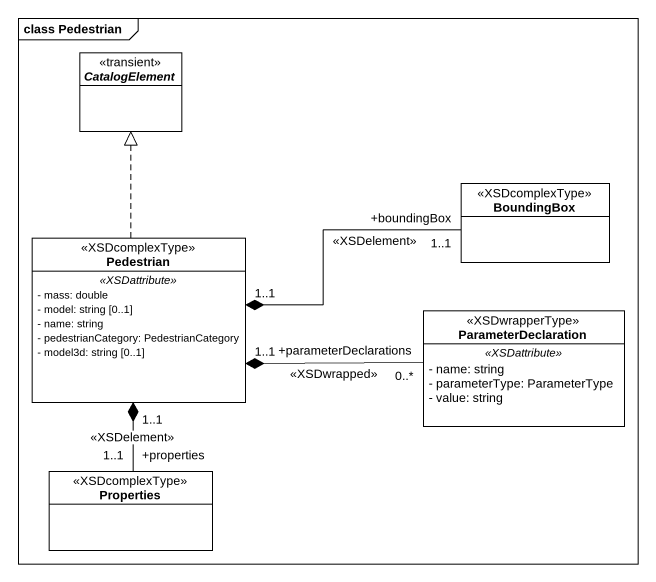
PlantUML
@startuml
mainframe class Pedestrian
hide circle
hide empty members
skinparam classAttributeIconSize 0
interface CatalogElement <<transient>>
class BoundingBox <<XSDcomplexType>>
class Pedestrian <<XSDcomplexType>> {
  .. <<XSDattribute>> ..
  - mass: double
  - model: string [0..1]
  - name: string
  - pedestrianCategory: PedestrianCategory
  - model3d: string [0..1]
}
class ParameterDeclaration <<XSDwrapperType>> {
  .. <<XSDattribute>> ..
  - name: string
  - parameterType: ParameterType
  - value: string
}
class Properties <<XSDcomplexType>>
Pedestrian .up.|> CatalogElement
Pedestrian "1..1" *-right- "+boundingBox\n1..1" BoundingBox : <<XSDelement>>
Pedestrian "1..1" *-right- "+parameterDeclarations\n0..*" ParameterDeclaration : <<XSDwrapped>>
Pedestrian "1..1" *-- "+properties\n1..1" Properties : <<XSDelement>>
@enduml
